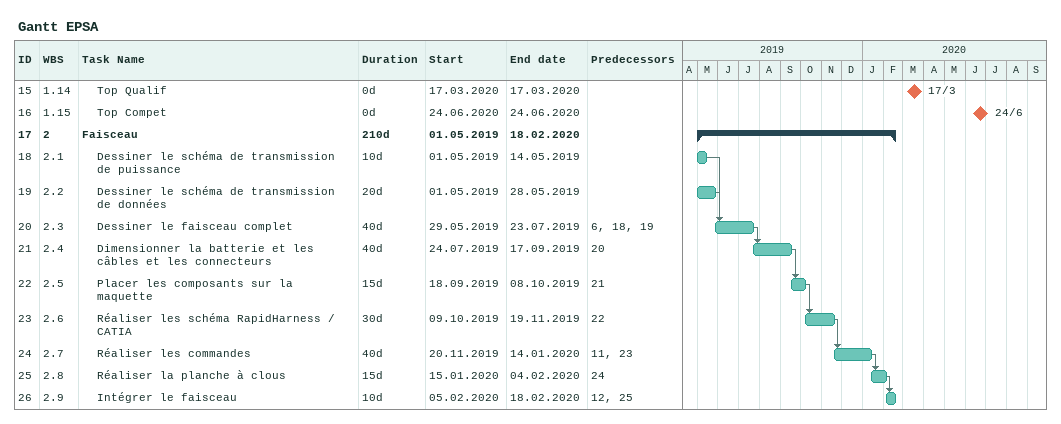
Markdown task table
Gantt EPSA

| ID | WBS | Task | Duration | Start | Finish | Predecessors |
|---|---|---|---|---|---|---|
| 15 | 1.14 | Top Qualif | 0d | 2020-03-17 | 2020-03-17 |  |
| 16 | 1.15 | Top Compet | 0d | 2020-06-24 | 2020-06-24 |  |
| 17 | 2 | **Faisceau** | 210d | 2019-05-01 | 2020-02-18 |  |
| 18 | 2.1 | Dessiner le schéma de transmission de puissance | 10d | 2019-05-01 | 2019-05-14 |  |
| 19 | 2.2 | Dessiner le schéma de transmission de données | 20d | 2019-05-01 | 2019-05-28 |  |
| 20 | 2.3 | Dessiner le faisceau complet | 40d | 2019-05-29 | 2019-07-23 | 6, 18, 19 |
| 21 | 2.4 | Dimensionner la batterie et les câbles et les connecteurs | 40d | 2019-07-24 | 2019-09-17 | 20 |
| 22 | 2.5 | Placer les composants sur la maquette | 15d | 2019-09-18 | 2019-10-08 | 21 |
| 23 | 2.6 | Réaliser les schéma RapidHarness / CATIA | 30d | 2019-10-09 | 2019-11-19 | 22 |
| 24 | 2.7 | Réaliser les commandes | 40d | 2019-11-20 | 2020-01-14 | 11, 23 |
| 25 | 2.8 | Réaliser la planche à clous | 15d | 2020-01-15 | 2020-02-04 | 24 |
| 26 | 2.9 | Intégrer le faisceau | 10d | 2020-02-05 | 2020-02-18 | 12, 25 |
